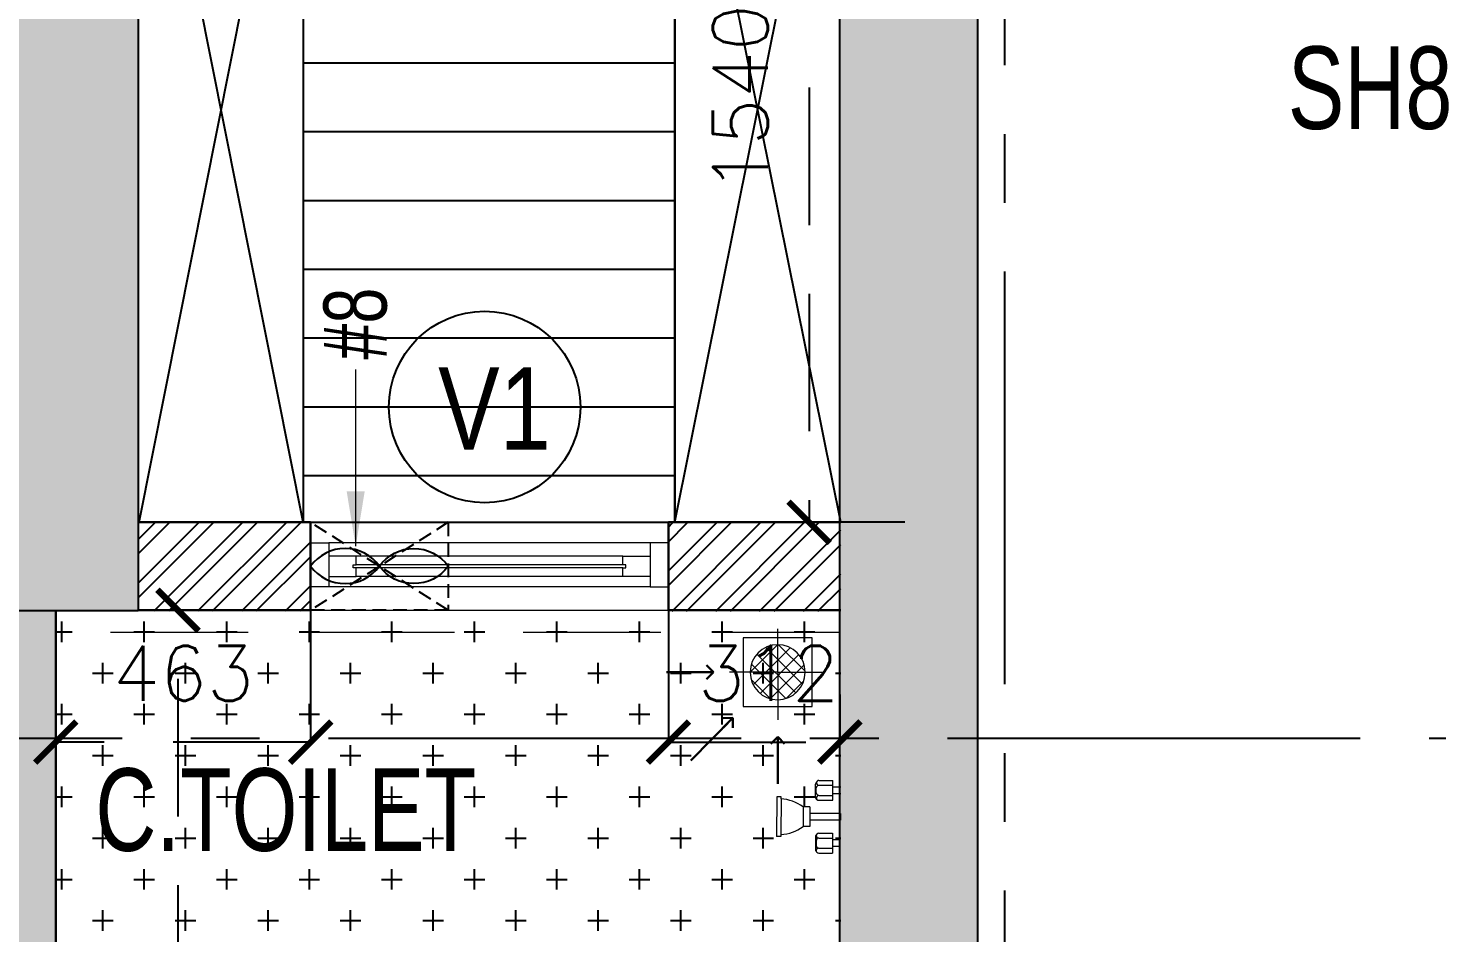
# Model space of a CAD drawing. Header units: millimetres. Extents: x 1124992 to 1258557, y -5767803 to -5695799.
# Drawn here: x 1197482 to 1200042, y -5712385 to -5710741 of the extents above; entities that cross this region are included whole.
import ezdxf
from ezdxf.enums import TextEntityAlignment as Align

# ---------------------------------------------------------------- set-up
doc = ezdxf.new("R2010")
doc.units = ezdxf.units.MM
doc.header["$LTSCALE"] = 1000
doc.header["$MEASUREMENT"] = 0
for name, pattern in [('$1$AUDIT_D_120904163729-0', [0]), ('$36$HIDDEN', [0.375, 0.25, -0.125]), ('3BHK-A$0$AUDIT_D_120904163729-0', [0]), ('3BHK-A$0$HIDDEN', [0.375, 0.25, -0.125]), ('AUDIT_D_120904163729-0', [0]), ('T8(T9 IS SIMILAR) - DIMENSION & TEXTING$0$HIDDEN', [0.375, 0.25, -0.125]), ('T8(T9 IS SIMILAR)$0$$0$HIDDEN', [0.375, 0.25, -0.125]), ('T8(T9 IS SIMILAR)$0$HIDDEN', [0.375, 0.25, -0.125]), ('T8_REFUGE COLUMNS$0$CENTER2', [1.125, 0.75, -0.125, 0.125, -0.125])]:
    doc.linetypes.add(name, pattern=pattern)
doc.layers.get('0').update_dxf_attribs({"linetype": 'AUDIT_D_120904163729-0'})
for name, color, linetype in [('$0$A-HATCH -160', 251, '$1$AUDIT_D_120904163729-0'), ('$21$A-DIMENSIONS', 2, '$36$HIDDEN'), ('3BHK-A$0$A-HATCH -160', 251, '3BHK-A$0$AUDIT_D_120904163729-0'), ('3BHK-A$0$A-TOI SUNK 50MM', 8, 'Continuous'), ('3BHK-A$0$CUT-OUT', 49, 'Continuous'), ('3BHK-A$0$ELE 1', 1, 'Continuous'), ('T8(T9 IS SIMILAR) - DIMENSION & TEXTING$0$A-DIMENSIONS', 2, 'T8(T9 IS SIMILAR) - DIMENSION & TEXTING$0$HIDDEN'), ('T8(T9 IS SIMILAR) - DIMENSION & TEXTING$1$a-window-no', 125, 'Continuous'), ('T8_REFUGE COLUMNS$0$A-CENTERLINE', 193, 'T8_REFUGE COLUMNS$0$CENTER2'), ('T8_REFUGE COLUMNS$0$A-RCC COLS', 3, 'Continuous'), ('T8_TYPICAL COLUMNS$0$A-RCC COLS', 3, 'Continuous')]:
    doc.layers.add(name, color=color, linetype=linetype)
for name, color, linetype, lineweight in [('3BHK-A$0$$1$a-TOI-fixtures', 251, 'Continuous', 0), ('3BHK-A$0$$1$A-WALL- 160', 6, 'Continuous', 30), ('3BHK-A$0$a-TOI-fixtures', 251, 'Continuous', 0), ('3BHK-A$0$A-WALL- 160', 6, 'Continuous', 30), ('3BHK-A$0$Ventilator', 5, 'Continuous', 0), ('T8(T9 IS SIMILAR) - DIMENSION & TEXTING$0$a-Text', 4, 'Continuous', 0), ('T8(T9 IS SIMILAR) - DIMENSION & TEXTING$0$R0-18-10-2014-T1-1st Podium Floor Plan$0$Text', 2, 'Continuous', 0), ('T8(T9 IS SIMILAR) - DIMENSION & TEXTING$0$T8 - TYPICAL FLOOR CORE$0$a-Text', 4, 'Continuous', 0), ('T8(T9 IS SIMILAR)$0$D&W', 8, 'Continuous', 25), ('T8(T9 IS SIMILAR)$0$SCPL BEAM', 191, 'T8(T9 IS SIMILAR)$0$$0$HIDDEN', 13)]:
    doc.layers.add(name, color=color, linetype=linetype, lineweight=lineweight)
doc.layers.add('T8_REFUGE COLUMNS$1$COL-HATCH', color=7, linetype='Continuous', lineweight=25, true_color=0xa3a3a3)
doc.styles.add('3BHK-A$0$Romans 1', font='romans.shx', dxfattribs={"height": 100})
doc.styles.add('T8(T9 IS SIMILAR) - DIMENSION & TEXTING$0$ARIAL ARROW', font='swisscl.ttf')
doc.styles.add('T8(T9 IS SIMILAR) - DIMENSION & TEXTING$0$Romans 1', font='romans.shx', dxfattribs={"height": 100})
doc.styles.add('T8(T9 IS SIMILAR) - DIMENSION & TEXTING$0$T8 - TYPICAL FLOOR CORE$0$ARIAL ARROW', font='swisscl.ttf')
doc.styles.add('T8(T9 IS SIMILAR) - DIMENSION & TEXTING$0$Tahoma', font='tahoma.ttf')
doc.styles.add('T8(T9 IS SIMILAR) - DIMENSION & TEXTING$1$LODHA STANDERD', font='sanss___.ttf')
doc.dimstyles.new('3BHK-A$0$ALPINE S', dxfattribs={"dimscale": 0, "dimtxt": 100, "dimasz": 75, "dimexe": 0, "dimexo": 0, "dimgap": 75, "dimtad": 1, "dimdec": 0, "dimzin": 0, "dimdsep": 46, "dimtxsty": '3BHK-A$0$Romans 1', "dimblk": '3BHK-A$0$_ArchTick', "dimcen": 0.09, "dimclrd": 256, "dimclre": 256, "dimclrt": 7, "dimadec": 0, "dimazin": 0, "dimtfac": 1, "dimtdec": 0, "dimtofl": 0, "dimtmove": 1, "dimatfit": 0, "dimldrblk": '3BHK-A$0$_Open90', "dimfxl": 1, "dimtolj": 1, "dimtzin": 0, "dimarcsym": 0})
doc.dimstyles.new('T8(T9 IS SIMILAR) - DIMENSION & TEXTING$0$ALPINE S', dxfattribs={"dimscale": 0, "dimtxt": 100, "dimasz": 75, "dimexe": 0, "dimexo": 0, "dimgap": 75, "dimtad": 1, "dimdec": 0, "dimzin": 0, "dimdsep": 46, "dimtxsty": 'T8(T9 IS SIMILAR) - DIMENSION & TEXTING$0$Romans 1', "dimblk": 'T8(T9 IS SIMILAR) - DIMENSION & TEXTING$0$_ArchTick', "dimcen": 0.09, "dimclrd": 256, "dimclre": 256, "dimclrt": 7, "dimadec": 0, "dimazin": 0, "dimtfac": 1, "dimtdec": 0, "dimtofl": 0, "dimtmove": 1, "dimatfit": 0, "dimldrblk": 'T8(T9 IS SIMILAR) - DIMENSION & TEXTING$0$_Open90', "dimfxl": 1, "dimtolj": 1, "dimtzin": 0, "dimarcsym": 0})
doc.dimstyles.new('T8(T9 IS SIMILAR) - DIMENSION & TEXTING$0$SAMATA STD', dxfattribs={"dimtxt": 100, "dimasz": 50, "dimexe": 50, "dimexo": 50, "dimgap": 10, "dimtad": 0, "dimdec": 0, "dimrnd": 5, "dimzin": 0, "dimdsep": 46, "dimtxsty": 'T8(T9 IS SIMILAR) - DIMENSION & TEXTING$0$Tahoma', "dimblk": 'T8(T9 IS SIMILAR) - DIMENSION & TEXTING$0$_Origin2', "dimcen": -50, "dimdle": 50, "dimclrd": 7, "dimclre": 7, "dimclrt": 7, "dimadec": 0, "dimazin": 0, "dimtfac": 1, "dimtdec": 0, "dimtmove": 1, "dimatfit": 3, "dimfxl": 150, "dimtfill": 1, "dimtolj": 1, "dimtzin": 0, "dimlwd": -1, "dimlwe": -1, "dimarcsym": 0})

# ---------------------------------------------------------------- blocks, each defined once
blk = doc.blocks.new('T8(T9 IS SIMILAR) - DIMENSION & TEXTING$0$_ArchTick')
at = {"color": 0, "linetype": 'ByBlock', "const_width": 0.15}
blk.add_lwpolyline([(-0.5, -0.5), (0.5, 0.5)], dxfattribs=at)
blk = doc.blocks.new('*D339')
at = {"layer": 'T8(T9 IS SIMILAR) - DIMENSION & TEXTING$0$A-DIMENSIONS', "linetype": 'T8(T9 IS SIMILAR) - DIMENSION & TEXTING$0$HIDDEN', "lineweight": -2, "transparency": 16777216}
for p, q in [((1198645.566253178, -5711799.163711642), (1198645.566253178, -5712038.583169994)), ((1198957.260591125, -5711952.406651478), (1198957.260591125, -5712038.583169994))]:
    blk.add_line(p, q, dxfattribs=at)
at = {"layer": 'T8(T9 IS SIMILAR) - DIMENSION & TEXTING$0$A-DIMENSIONS', "lineweight": -2, "transparency": 16777216}
blk.add_line((1198645.566253178, -5712038.583169994), (1198957.260591125, -5712038.583169994), dxfattribs=at)
at = {"layer": 'T8(T9 IS SIMILAR) - DIMENSION & TEXTING$0$A-DIMENSIONS', "linetype": 'ByBlock', "lineweight": -2, "transparency": 16777216, "xscale": 75, "yscale": 75, "zscale": 75, "rotation": 180}
blk.add_blockref('T8(T9 IS SIMILAR) - DIMENSION & TEXTING$0$_ArchTick', (1198645.566253178, -5712038.583169994), dxfattribs=at)
at = {"layer": 'T8(T9 IS SIMILAR) - DIMENSION & TEXTING$0$A-DIMENSIONS', "linetype": 'ByBlock', "lineweight": -2, "transparency": 16777216, "xscale": 75, "yscale": 75, "zscale": 75}
blk.add_blockref('T8(T9 IS SIMILAR) - DIMENSION & TEXTING$0$_ArchTick', (1198957.260591125, -5712038.583169994), dxfattribs=at)
at = {"layer": 'T8(T9 IS SIMILAR) - DIMENSION & TEXTING$0$A-DIMENSIONS', "color": 7, "linetype": 'ByBlock', "transparency": 16777216, "insert": (1198827.358899857, -5711913.583169994), "char_height": 100, "attachment_point": 5, "style": 'T8(T9 IS SIMILAR) - DIMENSION & TEXTING$0$Romans 1'}
blk.add_mtext('\\A1;312', dxfattribs=at)
blk = doc.blocks.new('T8(T9 IS SIMILAR) - DIMENSION & TEXTING$0$_Open90')
at = {"color": 0, "linetype": 'ByBlock', "lineweight": -2}
for p, q in [((-0.5, 0.5), (0, 0)), ((0, 0), (-1, 0)), ((0, 0), (-0.5, -0.5))]:
    blk.add_line(p, q, dxfattribs=at)
blk = doc.blocks.new('*D340')
at = {"layer": 'T8(T9 IS SIMILAR) - DIMENSION & TEXTING$0$A-DIMENSIONS', "linetype": 'T8(T9 IS SIMILAR) - DIMENSION & TEXTING$0$HIDDEN', "lineweight": -2, "transparency": 16777216}
for p, q in [((1197995.566253129, -5711799.163711642), (1197995.566253129, -5712038.583169994)), ((1197532.260591125, -5711952.406651478), (1197532.260591125, -5712038.583169994))]:
    blk.add_line(p, q, dxfattribs=at)
at = {"layer": 'T8(T9 IS SIMILAR) - DIMENSION & TEXTING$0$A-DIMENSIONS', "lineweight": -2, "transparency": 16777216}
blk.add_line((1197995.566253129, -5712038.583169994), (1197532.260591125, -5712038.583169994), dxfattribs=at)
at = {"layer": 'T8(T9 IS SIMILAR) - DIMENSION & TEXTING$0$A-DIMENSIONS', "linetype": 'ByBlock', "lineweight": -2, "transparency": 16777216, "xscale": 75, "yscale": 75, "zscale": 75, "rotation": 180}
blk.add_blockref('T8(T9 IS SIMILAR) - DIMENSION & TEXTING$0$_ArchTick', (1197532.260591125, -5712038.583169994), dxfattribs=at)
at = {"layer": 'T8(T9 IS SIMILAR) - DIMENSION & TEXTING$0$A-DIMENSIONS', "linetype": 'ByBlock', "lineweight": -2, "transparency": 16777216, "xscale": 75, "yscale": 75, "zscale": 75}
blk.add_blockref('T8(T9 IS SIMILAR) - DIMENSION & TEXTING$0$_ArchTick', (1197995.566253129, -5712038.583169994), dxfattribs=at)
at = {"layer": 'T8(T9 IS SIMILAR) - DIMENSION & TEXTING$0$A-DIMENSIONS', "color": 7, "linetype": 'ByBlock', "transparency": 16777216, "insert": (1197763.913422127, -5711913.583169994), "char_height": 100, "attachment_point": 5, "style": 'T8(T9 IS SIMILAR) - DIMENSION & TEXTING$0$Romans 1'}
blk.add_mtext('\\A1;463', dxfattribs=at)
blk = doc.blocks.new('*D341')
at = {"layer": 'T8(T9 IS SIMILAR) - DIMENSION & TEXTING$0$A-DIMENSIONS', "linetype": 'T8(T9 IS SIMILAR) - DIMENSION & TEXTING$0$HIDDEN', "lineweight": -2, "transparency": 16777216}
for p, q in [((1197863.958878143, -5711799.123226941), (1197754.505613983, -5711799.123226941)), ((1197863.958878143, -5714048.804952613), (1197754.505613983, -5714048.804952613))]:
    blk.add_line(p, q, dxfattribs=at)
at = {"layer": 'T8(T9 IS SIMILAR) - DIMENSION & TEXTING$0$A-DIMENSIONS', "lineweight": -2, "transparency": 16777216}
blk.add_line((1197754.505613983, -5714048.804952613), (1197754.505613983, -5711799.123226941), dxfattribs=at)
at = {"layer": 'T8(T9 IS SIMILAR) - DIMENSION & TEXTING$0$A-DIMENSIONS', "linetype": 'ByBlock', "lineweight": -2, "transparency": 16777216, "xscale": 75, "yscale": 75, "zscale": 75}
for p, rotation in [((1197754.505613983, -5711799.123226941), 90), ((1197754.505613983, -5714048.804952613), 270)]:
    blk.add_blockref('T8(T9 IS SIMILAR) - DIMENSION & TEXTING$0$_ArchTick', p, dxfattribs=dict(at, rotation=rotation))
at = {"layer": 'T8(T9 IS SIMILAR) - DIMENSION & TEXTING$0$A-DIMENSIONS', "color": 7, "linetype": 'ByBlock', "transparency": 16777216, "insert": (1197629.505613983, -5712923.964089777), "char_height": 100, "attachment_point": 5, "rotation": 90, "style": 'T8(T9 IS SIMILAR) - DIMENSION & TEXTING$0$Romans 1'}
blk.add_mtext('\\A1;2250', dxfattribs=at)
blk = doc.blocks.new('T8(T9 IS SIMILAR) - DIMENSION & TEXTING$1$WINDOW TAG')
at = {"layer": 'T8(T9 IS SIMILAR) - DIMENSION & TEXTING$1$a-window-no'}
blk.add_circle((0, 0), 174.0900956831736, dxfattribs=at)
at = {"layer": 'T8(T9 IS SIMILAR) - DIMENSION & TEXTING$1$a-window-no', "style": 'T8(T9 IS SIMILAR) - DIMENSION & TEXTING$1$LODHA STANDERD'}
blk.add_attdef('WINDOW', text='', height=150, dxfattribs=at).set_placement((11.34681474116587, 2.790841638110578), align=Align.MIDDLE_CENTER)
blk = doc.blocks.new('*D290')
at = {"layer": 'T8(T9 IS SIMILAR) - DIMENSION & TEXTING$0$A-DIMENSIONS', "linetype": 'T8(T9 IS SIMILAR) - DIMENSION & TEXTING$0$HIDDEN', "lineweight": -2, "transparency": 16777216}
for p, q in [((1199075.709385575, -5710098.811375679), (1198901.580673595, -5710098.811375679)), ((1199075.508435369, -5711639.150016902), (1198901.580673595, -5711639.150016902))]:
    blk.add_line(p, q, dxfattribs=at)
at = {"layer": 'T8(T9 IS SIMILAR) - DIMENSION & TEXTING$0$A-DIMENSIONS', "lineweight": -2, "transparency": 16777216}
blk.add_line((1198901.580673595, -5710098.811375679), (1198901.580673595, -5711639.150016902), dxfattribs=at)
at = {"layer": 'T8(T9 IS SIMILAR) - DIMENSION & TEXTING$0$A-DIMENSIONS', "linetype": 'ByBlock', "lineweight": -2, "transparency": 16777216, "xscale": 75, "yscale": 75, "zscale": 75}
for p, rotation in [((1198901.580673595, -5710098.811375679), 90), ((1198901.580673595, -5711639.150016902), 270)]:
    blk.add_blockref('T8(T9 IS SIMILAR) - DIMENSION & TEXTING$0$_ArchTick', p, dxfattribs=dict(at, rotation=rotation))
at = {"layer": 'T8(T9 IS SIMILAR) - DIMENSION & TEXTING$0$A-DIMENSIONS', "color": 7, "linetype": 'ByBlock', "transparency": 16777216, "insert": (1198776.580673596, -5710868.980696291), "char_height": 100, "attachment_point": 5, "rotation": 90, "style": 'T8(T9 IS SIMILAR) - DIMENSION & TEXTING$0$Romans 1'}
blk.add_mtext('\\A1;1540', dxfattribs=at)
blk = doc.blocks.new('T8(T9 IS SIMILAR) - DIMENSION & TEXTING$0$_Origin2')
at = {"color": 0, "linetype": 'ByBlock', "lineweight": -2}
blk.add_line((-0.5, 0), (-1, 0), dxfattribs=at)
for radius in [0.5, 0.25]:
    blk.add_circle((0, 0), radius, dxfattribs=at)
blk = doc.blocks.new('T8_REFUGE COLUMNS')
at = {"layer": 'T8_REFUGE COLUMNS$1$COL-HATCH', "linetype": 'ByBlock'}
h = blk.add_hatch(color=256, dxfattribs=at)
h.dxf.hatch_style = 1
h.paths.add_polyline_path([(1197682.069074492, -5711799.863253396), (1197432.069074492, -5711799.863253396), (1197432.069074492, -5709939.863253396), (1197682.069074492, -5709939.863253396)])
h = blk.add_hatch(color=256, dxfattribs=at)
h.dxf.hatch_style = 1
h.paths.add_polyline_path([(1198957.069074492, -5709939.863253396), (1199207.069074492, -5709939.863253396), (1199207.069074492, -5714149.863253396), (1198957.069074492, -5714149.863253396)])
at = {"layer": 'T8_REFUGE COLUMNS$0$A-CENTERLINE'}
for p, q in [((1199257.069077838, -5728808.541404216), (1199257.069077838, -5698299.636913834)), ((1223527.849618288, -5712032.363253396), (1182137.130773903, -5712032.363253396))]:
    blk.add_line(p, q, dxfattribs=at)
at = {"layer": 'T8_REFUGE COLUMNS$0$A-RCC COLS', "linetype": 'ByBlock'}
for points in [[(1197682.069074492, -5711799.863253396), (1197432.069074492, -5711799.863253396), (1197432.069074492, -5709939.863253396), (1197682.069074492, -5709939.863253396)], [(1198957.069074492, -5709939.863253396), (1199207.069074492, -5709939.863253396), (1199207.069074492, -5714149.863253396), (1198957.069074492, -5714149.863253396)]]:
    blk.add_lwpolyline(points, close=True, dxfattribs=at)
blk = doc.blocks.new('T8_TYPICAL COLUMNS')
at = {"layer": 'T8_TYPICAL COLUMNS$0$A-RCC COLS', "linetype": 'ByBlock'}
blk.add_blockref('T8_REFUGE COLUMNS', (0, 0), dxfattribs=at)
blk = doc.blocks.new('3BHK-A$0$$1$SH-flat-2')
at = {"layer": '3BHK-A$0$$1$a-TOI-fixtures'}
for p, q in [((0.1153661689022556, 53.99987676553427), (14.63673105358612, 53.96885309740901)), ((39.78203696873971, 57.15198346506804), (14.57013483368791, 57.20584656111897)), ((14.58545720076654, 29.96890786848963), (14.6623679799959, 65.96882571186872)), ((39.87427011504769, 65.91496261581779), (14.6623679799959, 65.96882571186872)), ((44.62536237493623, 43.01740525010973), (44.64502356189766, 52.22029103059322)), ((45.89735140220727, 36.20045939460397), (45.94612890656573, 59.03192937187849)), ((0.0897292424924672, 41.9999041510746), (14.61109412717633, 41.96888048294932)), ((39.74256958789192, 38.67833802476525), (14.53066745295655, 38.73220112081617)), ((39.79735933581833, 29.91504477243871), (14.58545720076654, 29.96890786848963)), ((43.42382801196071, 31.55861227028072), (44.73235134384593, 33.07593266386539)), ((108.3742690176004, -32.83030842524022), (108.5135574364103, 32.36694593075663)), ((108.5135574364103, 32.36694593075663), (108.5208240061765, 35.76823659613729)), ((108.5208240061765, 35.76823659613729), (116.3477517892606, 35.75151502713561)), ((116.1939302308019, -36.24832065962254), (116.3477517892606, 35.75151502713561)), ((-0.0128184632631019, -5.999986307695508), (0.0128184632631019, 5.999986307695508)), ((0.0128184632631019, 5.999986307695508), (56.28379640099593, 5.879768122918903)), ((56.23252254817636, -18.12017710600048), (56.30943332740571, 17.87974073737859)), ((56.30943332740571, 17.87974073737859), (68.30940594186539, 17.85410381108522)), ((68.23249516263604, -18.14581403229385), (68.30940594186539, 17.85410381108522)), ((-0.0128184632631019, -5.999986307695508), (56.25815947458614, -6.12020449154079)), ((56.23252254817636, -18.12017710600048), (68.23249516263604, -18.14581403229385)), ((-0.0897292424924672, -41.9999041510746), (14.43163564230781, -42.03092781826852)), ((39.57694155746139, -38.84779745060951), (14.36503942240961, -38.7939343545586)), ((14.4572725687176, -30.03095520380885), (14.38036178948823, -66.03087304718792)), ((39.6691747037694, -30.08481829985977), (14.4572725687176, -30.03095520380885)), ((43.28858762187883, -31.74386601056904), (44.59061578521504, -33.26676362659782)), ((44.44114975631237, -43.2076883194968), (44.4214885692345, -52.41057409904897)), ((45.74225469573867, -36.39623966068029), (45.69347719138022, -59.22770963795482)), ((108.3742690176004, -32.83030842524022), (108.3670024477178, -36.23159909062088)), ((108.3670024477178, -36.23159909062088), (116.1939302308019, -36.24832065962254)), ((-0.1153661689022556, -53.99987676553427), (14.40599871589802, -54.03090043272822)), ((39.53747417661361, -57.32144289091229), (14.32557204167824, -57.26757979486135)), ((39.59226392454002, -66.08473614323884), (14.38036178948823, -66.03087304718792))]:
    blk.add_line(p, q, dxfattribs=at)
for centre, radius, start, end in [((39.77152957255022, 52.23374698963016), 4.799999999999998, 359.8775926183169, 89.8775925983494), ((39.79229173925705, 61.95197251066566), 4.799999999999998, 269.8775925983494, 359.8775926183169), ((39.86401534441393, 61.11497357022017), 4.799999999999998, 359.8775926183169, 89.8775925983494), ((41.14613945549353, 59.04199445992708), 4.799999999999998, 359.8775926183169, 46.44489964919602), ((39.75282435852569, 43.47832707036287), 4.799999999999998, 269.8775925983494, 359.8775926183169), ((39.73231481737457, 33.87834897916764), 4.799999999999998, 359.8775926183169, 89.8775925983494), ((39.80761410633568, 34.71503381803632), 4.799999999999998, 269.8775925983494, 359.8775926183169), ((41.09736235649324, 36.21071416512132), 4.799999999999998, 319.225814196031, 359.8775926183169), ((114.7754962771432, -47.92429682146758), 80.53505783733691, 94.45948857713338, 125.2375161767863), ((114.9792200268712, 47.43344530556351), 80.53505783733691, 234.5176689941449, 265.2956966200736), ((39.58719632797875, -34.04780840501189), 4.799999999999998, 269.8775925983494, 359.8775926183169), ((39.56668678682763, -43.64778649620711), 4.799999999999998, 359.8775926183169, 89.8775925983494), ((39.65891993325204, -34.88480734545738), 4.799999999999998, 359.8775926183169, 89.8775925983494), ((40.94226564990822, -36.38598489016295), 4.799999999999998, 359.8775926183169, 40.52937102270659), ((39.52721940609627, -62.12143193650991), 4.799999999999998, 359.8775926183169, 89.8775925983494), ((39.54798157280311, -52.40320641547441), 4.799999999999998, 269.8775925983494, 359.8775926183169), ((39.60251869505737, -61.28474709764123), 4.799999999999998, 269.8775925983494, 359.8775926183169), ((40.89348855090793, -59.21726518496871), 4.799999999999998, 313.3102855457452, 359.8775926183169)]:
    blk.add_arc(centre, radius, start, end, dxfattribs=at)
blk = doc.blocks.new('3BHK-A$0$V1')
at = {"layer": '3BHK-A$0$Ventilator'}
for p, q in [((1139503.9029181, -5700057.068097494), (1140153.9029181, -5700057.068097494)), ((1139503.9029181, -5700217.068097494), (1140153.9029181, -5700217.068097494))]:
    blk.add_line(p, q, dxfattribs=at)
at = {"layer": '3BHK-A$0$Ventilator', "color": 8}
for p, q in [((1139536.9029181, -5700094.568097494), (1140120.9029181, -5700094.568097494)), ((1139586.9029181, -5700118.318097494), (1140070.9029181, -5700118.318097494)), ((1139536.9029181, -5700174.568097494), (1140120.9029181, -5700174.568097494)), ((1139586.9029181, -5700155.818097494), (1140070.9029181, -5700155.818097494))]:
    blk.add_line(p, q, dxfattribs=at)
at = {"layer": '3BHK-A$0$Ventilator', "color": 5}
for p, q in [((1139586.9029181, -5700134.068097494), (1140070.9029181, -5700134.068097494)), ((1139586.9029181, -5700140.068097494), (1140070.9029181, -5700140.068097494))]:
    blk.add_line(p, q, dxfattribs=at)
at = {"layer": '3BHK-A$0$Ventilator', "color": 4}
for points in [[(1139503.9029181, -5700094.568097494), (1139536.9029181, -5700094.568097494), (1139536.9029181, -5700174.568097494), (1139503.9029181, -5700174.568097494)], [(1140153.9029181, -5700094.568097494), (1140120.9029181, -5700094.568097494), (1140120.9029181, -5700174.568097494), (1140153.9029181, -5700174.568097494)], [(1139586.9029181, -5700134.068097494), (1139586.9029181, -5700118.318097494), (1139536.9029181, -5700118.318097494), (1139536.9029181, -5700155.818097494), (1139586.9029181, -5700155.818097494), (1139586.9029181, -5700140.068097494), (1139580.9029181, -5700140.068097494), (1139580.9029181, -5700134.068097494)], [(1140070.9029181, -5700134.068097494), (1140070.9029181, -5700118.318097494), (1140120.9029181, -5700118.318097494), (1140120.9029181, -5700155.818097494), (1140070.902918101, -5700155.818097494), (1140070.902918101, -5700140.068097494), (1140076.902918101, -5700140.068097494), (1140076.902918101, -5700134.068097494)]]:
    blk.add_lwpolyline(points, close=True, dxfattribs=at)
blk = doc.blocks.new('3BHK-A$0$_ArchTick')
at = {"color": 0, "linetype": 'ByBlock', "const_width": 0.15}
blk.add_lwpolyline([(-0.5, -0.5), (0.5, 0.5)], dxfattribs=at)
blk = doc.blocks.new('3BHK-A$0$_Open90')
at = {"color": 0, "linetype": 'ByBlock', "lineweight": -2}
for p, q in [((0, 0), (-1, 0)), ((-0.5, 0.5), (0, 0)), ((0, 0), (-0.5, -0.5))]:
    blk.add_line(p, q, dxfattribs=at)
blk = doc.blocks.new('T8(T9 IS SIMILAR) - DIMENSION & TEXTING')
at = {"layer": 'T8(T9 IS SIMILAR) - DIMENSION & TEXTING$1$a-window-no'}
ref = blk.add_blockref('T8(T9 IS SIMILAR) - DIMENSION & TEXTING$1$WINDOW TAG', (1198311.775145319, -5711429.64110362), dxfattribs=dict(at, rotation=180))
ref.add_attrib('WINDOW', 'V1', dxfattribs={"height": 150, "style": 'T8(T9 IS SIMILAR) - DIMENSION & TEXTING$1$LODHA STANDERD', "width": 0.8}).set_placement((1198329.728742099, -5711432.431945256), align=Align.MIDDLE_CENTER)
at = {"layer": 'T8(T9 IS SIMILAR) - DIMENSION & TEXTING$0$a-Text', "style": 'T8(T9 IS SIMILAR) - DIMENSION & TEXTING$0$ARIAL ARROW'}
blk.add_text('C.TOILET', height=150, dxfattribs=at).set_placement((1197604.314069859, -5712236.315879871))
at = {"layer": 'T8(T9 IS SIMILAR) - DIMENSION & TEXTING$0$R0-18-10-2014-T1-1st Podium Floor Plan$0$Text', "linetype": 'ByBlock', "style": 'T8(T9 IS SIMILAR) - DIMENSION & TEXTING$0$ARIAL ARROW'}
blk.add_text('#8', height=114.75, rotation=90, dxfattribs=at).set_placement((1198133.623320818, -5711343.476159655, 0.03283945015443235))
at = {"layer": 'T8(T9 IS SIMILAR) - DIMENSION & TEXTING$0$T8 - TYPICAL FLOOR CORE$0$a-Text', "linetype": 'ByBlock', "insert": (1200070.42797069, -5710926.338793171), "char_height": 150, "width": 3499.365512000397, "attachment_point": 9, "style": 'T8(T9 IS SIMILAR) - DIMENSION & TEXTING$0$T8 - TYPICAL FLOOR CORE$0$ARIAL ARROW'}
blk.add_mtext('SH8', dxfattribs=at)
at = {"layer": 'T8(T9 IS SIMILAR) - DIMENSION & TEXTING$0$A-DIMENSIONS', "linetype": 'ByBlock'}
for base, p1, p2, angle, picture, middle in [((1198901.580673595, -5711639.150016902), (1199075.709385575, -5710098.811375679), (1199075.508435369, -5711639.150016902), 270, '*D290', (1198776.580673596, -5710868.980696291)), ((1197754.505613983, -5711799.123226941), (1197863.958878143, -5714048.804952613), (1197863.958878143, -5711799.123226941), 270, '*D341', (1197629.505613983, -5712923.964089777)), ((1197532.260591125, -5712038.583169994), (1197995.566253129, -5711799.163711642, -0.02432551863291288), (1197532.260591125, -5711952.406651478), 180, '*D340', (1197763.913422127, -5711913.583169994))]:
    dim = blk.add_linear_dim(base=base, p1=p1, p2=p2, angle=angle, dimstyle='T8(T9 IS SIMILAR) - DIMENSION & TEXTING$0$ALPINE S', override={"dimscale": 1, "dimfxl": 5, "dimarcsym": 1}, dxfattribs=at)
    dim.commit()
    dim.dimension.update_dxf_attribs({"geometry": picture, "text_midpoint": middle})
dim = blk.add_linear_dim(base=(1198957.260591125, -5712038.583169994), p1=(1198645.566253178, -5711799.163711642, -0.02432551863291288), p2=(1198957.260591125, -5711952.406651478), angle=180, dimstyle='T8(T9 IS SIMILAR) - DIMENSION & TEXTING$0$ALPINE S', override={"dimscale": 1, "dimfxl": 5, "dimarcsym": 1}, dxfattribs=at)
dim.commit()
dim.dimension.update_dxf_attribs({"geometry": '*D339', "text_midpoint": (1198827.358899857, -5712038.583169994), "dimtype": 128})
at = {"layer": 'T8(T9 IS SIMILAR) - DIMENSION & TEXTING$0$R0-18-10-2014-T1-1st Podium Floor Plan$0$Text'}
blk.add_leader([(1198077.411993355, -5711682.715999796), (1198077.384788571, -5711469.891629958), (1198077.411993355, -5711361.35298644)], dimstyle='T8(T9 IS SIMILAR) - DIMENSION & TEXTING$0$SAMATA STD', override={"dimscale": 1, "dimasz": 100, "dimclrd": 2, "dimfxlon": 1, "dimarcsym": 1}, dxfattribs=at)
blk = doc.blocks.new('3BHK-A$0$A$C1DA736AB')
at = {"layer": '3BHK-A$0$a-TOI-fixtures', "linetype": 'ByBlock'}
for points in [[(117.0387634050567, 0.417050295509398, -1.444221873203588e-07), (202.2607585566584, 0.417050295509398, -1.444221873203588e-07)], [(81.71770091936924, -82.77827512752265, -1.444221873203588e-07), (158.1694625304081, -159.9498260067776, -1.444221873203588e-07)], [(0.4170502950437367, -117.0387634048238, -1.444221873203588e-07), (0.4170502950437367, -202.2607585564256, -1.444221873203588e-07)]]:
    blk.add_leader(points, dimstyle='3BHK-A$0$ALPINE S', override={"dimscale": 1, "dimasz": 25, "dimtad": 0, "dimfxl": 5, "dimtfill": 1, "dimarcsym": 1}, dxfattribs=at)
blk = doc.blocks.new('3BHK-A$0$Type-A-First Floor Plan-bottom-up$0$FLOOR TRAP-flat-6')
at = {"layer": '3BHK-A$0$a-TOI-fixtures'}
h = blk.add_hatch(dxfattribs=at)
h.set_pattern_fill('ACET-2D-_USER', color=256, scale=20, angle=45, style=0, double=1, pattern_type=0)
h.set_pattern_definition([(45, (-789896.9811593808, 5385770.065510595), (-14.14213562373095, 14.14213562373095), []), (135, (-789896.9811593808, 5385770.065510595), (-14.14213562373095, -14.14213562373095), [])])
edge = h.paths.add_edge_path()
edge.add_arc((150, 150), 50, 0, 360)
for q in [(150, 228.6066128518432), (67.63823741488159, 150), (237.4005553794559, 150), (150, 63.56981365382671)]:
    blk.add_line((150, 150), q, dxfattribs=at)
blk.add_lwpolyline([(87.5, 212.5), (212.5, 212.5), (212.5, 87.5), (87.5, 87.5)], close=True, dxfattribs=at)
blk.add_circle((150, 150), 50, dxfattribs=at)
at = {"layer": '3BHK-A$0$A-WALL- 160', "linetype": 'ByBlock'}
blk.add_blockref('3BHK-A$0$A$C1DA736AB', (149.5829497049563, 149.5829497044906, 1.444221873203588e-07), dxfattribs=at)
blk = doc.blocks.new('3BHK-A')
at = {"layer": '3BHK-A$0$A-HATCH -160', "linetype": 'ByBlock'}
h = blk.add_hatch(dxfattribs=at)
h.set_pattern_fill('ZIGZAG', color=256, scale=250)
h.set_pattern_definition([(9.213864076586625e-15, (1.30385160446167e-08, 0), (31.25, 31.25), [31.25, -31.25]), (90, (31.25000001303852, 0), (-31.25, 31.25), [31.25, -31.25])])
h.paths.add_polyline_path([(1185182.784720457, -5714749.522536782), (1186532.739604953, -5714749.522536782), (1186532.739604953, -5714149.53015602), (1186632.739604953, -5714149.53015602), (1186632.739604954, -5714749.522536783), (1188712.739604953, -5714749.522536781), (1188712.737810913, -5714049.530156025), (1189032.455970523, -5714049.530156025), (1189032.456343462, -5714149.529336603), (1188812.739604953, -5714149.530156019), (1188812.739604953, -5715449.514917542), (1189032.455970523, -5715449.514098127), (1189032.455970527, -5715549.514098127), (1188712.739604953, -5715549.514917542), (1188712.739604953, -5714849.522536781), (1186632.739604953, -5714849.522536783), (1186632.739604953, -5715664.522575011), (1186532.739604953, -5715664.522575011), (1186532.739604953, -5714849.522536783), (1185182.784793119, -5714849.522536782)])
h.paths.add_polyline_path([(1185182.784720457, -5713249.522536782), (1185782.739604953, -5713249.522536782), (1185782.739604953, -5713149.522536782), (1185182.784720457, -5713149.522536782)])
h.paths.add_polyline_path([(1186532.739604953, -5710699.522536782), (1186632.739604953, -5710699.522536782), (1186632.739604953, -5713249.522536782), (1186532.739604953, -5713249.522536782)])
h.paths.add_polyline_path([(1186532.739604954, -5717399.522536783), (1186632.739604953, -5717399.522536783), (1186632.739604953, -5716414.522575011), (1186532.739604954, -5716414.522575011)])
h.paths.add_polyline_path([(1194902.150947615, -5715375.036354459), (1194082.260591126, -5715375.036354459), (1194082.260591126, -5715475.036354459), (1194902.150947615, -5715475.036354459)])
h.paths.add_polyline_path([(1195782.150947615, -5715375.036354459), (1196682.238411872, -5715375.036354459), (1196682.238411872, -5715475.036354459), (1195782.150947615, -5715475.036354459)])
h.paths.add_polyline_path([(1194132.526145509, -5714149.863253383), (1196532.369635714, -5714149.863253383), (1196532.369635714, -5714049.863253383), (1194132.526145509, -5714049.863253383)])
h.paths.add_polyline_path([(1197432.369635714, -5711800.181709208), (1197532.369635713, -5711800.181709208), (1197532.369635713, -5714149.863253383), (1197432.369635714, -5714149.863253383)])
h.paths.add_polyline_path([(1198282.369635714, -5714149.863253383), (1198958.700144985, -5714149.863253387), (1198958.700144985, -5714049.864075284), (1198282.369635714, -5714049.864075281)])
h.paths.add_polyline_path([(1196871.920479781, -5720208.620572756), (1196082.231456206, -5720209.680859622), (1196082.33626486, -5720109.672830017), (1196082.234802242, -5720109.680760174), (1196182.231456206, -5720109.680761719), (1196871.920479781, -5720108.620474854)])
h.paths.add_polyline_path([(1193397.244164141, -5709939.875150396), (1193882.260591126, -5709939.579262343), (1193882.260591126, -5710040.054321714), (1193397.32087479, -5710040.054321714)])
h.paths.add_polyline_path([(1186632.700148101, -5708554.689457875), (1187192.339545021, -5708554.76753319), (1187192.339545021, -5708654.722368722), (1186632.703050737, -5708654.722368754)])
h.paths.add_polyline_path([(1194182.260592735, -5715723.976018642), (1194082.260591126, -5715723.976018642), (1194082.260591126, -5715473.976018642), (1194182.260592735, -5715473.976018642)])
h = blk.add_hatch(dxfattribs=at)
h.set_pattern_fill('ANSI32', color=256, scale=150)
h.set_pattern_definition([(45.00000000000001, (1.30385160446167e-08, 0), (-39.77475644174329, 39.7747564417433), []), (45.00000000000001, (26.51650426257402, 0), (-39.77475644174329, 39.7747564417433), [])])
h.paths.add_polyline_path([(1197682.377641785, -5711640.380040567), (1197995.566178889, -5711640.380040567), (1197995.566178889, -5711800.365190118), (1197682.377641785, -5711800.365190118)])
h = blk.add_hatch(dxfattribs=at)
h.set_pattern_fill('ANSI32', color=256, scale=150)
h.set_pattern_definition([(45.00000000000001, (-0.652265147306025, 1285.594474900514), (-39.77475644174329, 39.7747564417433), []), (45.00000000000001, (25.8642391031608, 1285.594474900514), (-39.77475644174329, 39.7747564417433), [])])
h.paths.add_polyline_path([(1198645.566253178, -5711640.365190118), (1198958.719403745, -5711640.365190118), (1198958.719403745, -5711800.4488275), (1198645.566253178, -5711800.4488275)])
at = {"layer": '3BHK-A$0$A-TOI SUNK 50MM'}
h = blk.add_hatch(dxfattribs=at)
h.set_pattern_fill('CROSS', color=256, scale=300, style=0)
h.set_pattern_definition([(9.213864076586625e-15, (-0.652265147306025, 1286.837772074156), (75, 75), [37.5, -112.5]), (90, (18.09773485269397, 1268.087772074156), (-74.99999999999999, 75), [37.5, -112.5])])
h.paths.add_polyline_path([(1197532.369635714, -5711799.205530326), (1198958.719403745, -5711799.205530326), (1198958.719403745, -5714049.863253383), (1197532.369635715, -5714049.863253383)])
at = {"layer": '3BHK-A$0$CUT-OUT'}
h = blk.add_hatch(dxfattribs=at)
h.set_pattern_fill('ANSI31', color=256, scale=1000, angle=135)
h.set_pattern_definition([(180, (11267.68155931402, 7945.864264402539), (-2.131628207280301e-14, -125), [])])
h.paths.add_polyline_path([(1198657.142167903, -5710098.537840246), (1197982.234535174, -5710098.537840242), (1197981.878582104, -5711639.121892944), (1198657.142167903, -5711639.121892944)])
at = {"linetype": '3BHK-A$0$HIDDEN', "ltscale": 0.1}
for p, q in [((1198245.566253129, -5711799.121892943, -0.02432551863291288), (1197995.566253129, -5711639.121892943, -0.02432551863291288)), ((1198245.566253129, -5711639.121892943, -0.02432551863291288), (1197995.566253129, -5711799.121892943, -0.02432551863291288))]:
    blk.add_line(p, q, dxfattribs=at)
at = {"linetype": '3BHK-A$0$HIDDEN', "ltscale": 0.1, "elevation": -0.02432551863291288}
blk.add_lwpolyline([(1198245.566253129, -5711799.121892943), (1197995.566253129, -5711799.121892943), (1197995.566253129, -5711639.121892943), (1198245.566253129, -5711639.121892943)], close=True, dxfattribs=at)
at = {"linetype": 'ByBlock', "elevation": -0.02432551863291288}
for points in [[(1198120.566253129, -5711719.121892943, 0.5200000000009759), (1197995.566253129, -5711719.121892943, 0.5040000000015331), (1198120.566253129, -5711719.121892943, 4.789571992137014)], [(1198120.566253129, -5711719.121892943, -0.5200000000009759), (1198245.566253129, -5711719.121892943, -0.5040000000015331), (1198120.566253129, -5711719.121892943, -4.789571992137014)]]:
    blk.add_lwpolyline(points, format="xyb", dxfattribs=at)
at = {"layer": '3BHK-A$0$$1$A-WALL- 160', "linetype": 'ByBlock'}
for p, q in [((1197682.415679285, -5711639.125193932, -0.02432551863291288), (1197995.566253129, -5711639.121892943, -0.02432551863291288)), ((1197995.566253129, -5711799.121892943, -0.02432551863291288), (1197995.566253129, -5711639.121892943, -0.02432551863291288)), ((1198645.566253178, -5711799.121892944, -0.02432551863291288), (1198645.566253178, -5711639.121892944, -0.02432551863291288)), ((1198645.566253178, -5711639.121892944, -0.02432551863291288), (1198958.738495441, -5711639.122722594, -0.02432551863291288)), ((1197682.426242456, -5711799.125193932, -0.02432551863291288), (1197995.566253129, -5711799.121892943, -0.02432551863291288)), ((1198645.566253178, -5711799.121892944, -0.02432551863291288), (1198958.735842124, -5711799.122722594, -0.02432551863291288)), ((1197532.369635714, -5714149.863253383, -0.02432551863291288), (1197532.369635714, -5711800.181882359, -0.02432551863291288))]:
    blk.add_line(p, q, dxfattribs=at)
at = {"layer": '3BHK-A$0$CUT-OUT'}
for p, q in [((1197981.990338453, -5711639.121892944, 0.3682588181893741), (1197683.775752229, -5710138.519158751, -0.02432551863291288)), ((1197683.797262534, -5711639.141772102, -0.02432551863291288), (1197981.990338454, -5710138.477851, 0.3682588181893741)), ((1198958.759056094, -5711639.141772102, -0.02432551863291288), (1198657.142167903, -5710138.477851, 0.3682588181882238)), ((1198657.142167903, -5711639.121892944, 0.3682588181893741), (1198958.780569544, -5710138.537864574, -0.02432551863291288))]:
    blk.add_line(p, q, dxfattribs=at)
at = {"layer": '3BHK-A$0$CUT-OUT', "elevation": 0.3682588181893741}
blk.add_lwpolyline([(1198657.142167903, -5710098.537840246), (1197982.234535174, -5710098.537840242), (1197981.878582104, -5711639.121892944), (1198657.142167903, -5711639.121892944)], close=True, dxfattribs=at)
at = {"layer": '3BHK-A$0$ELE 1', "linetype": 'ByBlock'}
for p, q in [((1197981.990338454, -5710138.519158751, 0.3682588181893741), (1197981.990338453, -5711639.121892944, 0.3682588181893741)), ((1198657.142167903, -5710138.519158751, 0.3682588181893741), (1198657.142167903, -5711639.121892944, 0.3682588181893741))]:
    blk.add_line(p, q, dxfattribs=at)
at = {"layer": '3BHK-A$0$$1$a-TOI-fixtures', "rotation": 180}
blk.add_blockref('3BHK-A$0$$1$SH-flat-2', (1198958.698354525, -5712174.454140772, -0.5138890929442232), dxfattribs=at)
at = {"layer": '3BHK-A$0$a-TOI-fixtures', "extrusion": (0, 0, -1), "zscale": -0.9999999999999998}
blk.add_blockref('3BHK-A$0$Type-A-First Floor Plan-bottom-up$0$FLOOR TRAP-flat-6', (-1198994.235842124, -5712061.622722594, 0.02432551863291288), dxfattribs=at)
at = {"layer": '3BHK-A$0$A-WALL- 160', "linetype": 'ByBlock', "xscale": -1}
blk.add_blockref('3BHK-A$0$V1', (2338149.469171255, -11582.09561415482, -0.02432551863291288), dxfattribs=at)
blk = doc.blocks.new('T8(T9 IS SIMILAR)')
at = {"layer": 'T8(T9 IS SIMILAR)$0$SCPL BEAM', "linetype": 'T8(T9 IS SIMILAR)$0$HIDDEN'}
blk.add_line((1197631.944686003, -5711838.81630951, 0.0402278898988998), (1198958.318460955, -5711838.838305065, 0.0402278898988998), dxfattribs=at)
at = {"layer": 'T8(T9 IS SIMILAR)$0$SCPL BEAM', "linetype": 'T8(T9 IS SIMILAR)$0$HIDDEN', "elevation": -0.03197786247898504}
blk.add_lwpolyline([(1198658.054056807, -5710138.535184721), (1197982.227421447, -5710138.535184721), (1197981.597057324, -5711639.121892943), (1198657.423692685, -5711639.121892943)], close=True, dxfattribs=at)
at = {"layer": 'T8(T9 IS SIMILAR)$0$D&W', "linetype": 'ByBlock'}
for name in ['T8_TYPICAL COLUMNS', '3BHK-A']:
    blk.add_blockref(name, (1.862645149230957e-09, 0), dxfattribs=at)

msp = doc.modelspace()

# ---------------------------------------------------------------- block references
at = {"layer": '$21$A-DIMENSIONS', "linetype": 'ByBlock'}
msp.add_blockref('T8(T9 IS SIMILAR)', (0, 0), dxfattribs=at)

# ---------------------------------------------------------------- next in the draw order: block references
at = {"layer": '$0$A-HATCH -160', "linetype": 'ByBlock'}
msp.add_blockref('T8(T9 IS SIMILAR) - DIMENSION & TEXTING', (0, 0), dxfattribs=at)

doc.saveas('drawing.dxf')
